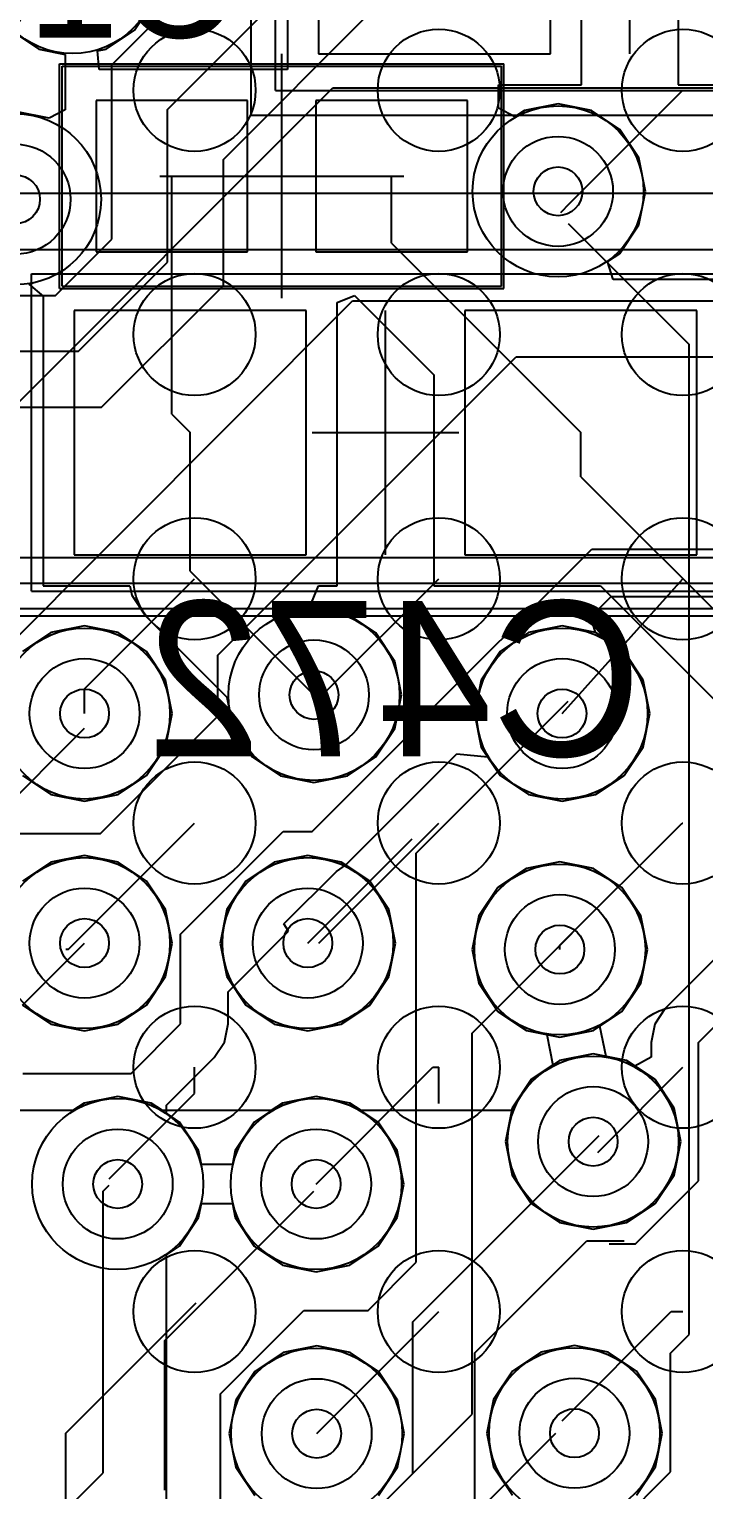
# Model space of a CAD drawing. Extents: x 28 to 300, y 18 to 330.
# Drawn here: x 173.6 to 176.36, y 139.54 to 145.52 of the extents above; entities that cross this region are included whole.
import ezdxf

# ---------------------------------------------------------------- set-up
doc = ezdxf.new("R2010")
doc.units = 0
for name, color, linetype in [('BOTTOMLAYER', 5, 'CONTINUOUS'), ('BOTTOMOVERLAY', 54, 'CONTINUOUS'), ('BOTTOMPASTE', 16, 'CONTINUOUS'), ('BOTTOMSOLDER', 6, 'CONTINUOUS'), ('DRILLDRAWING', 1, 'CONTINUOUS'), ('INTERNALPLANE1', 76, 'CONTINUOUS'), ('INTERNALPLANE6', 136, 'CONTINUOUS'), ('MECHANICAL14', 56, 'CONTINUOUS'), ('MECHANICAL16', 56, 'CONTINUOUS'), ('MECHANICAL8', 56, 'CONTINUOUS'), ('MIDLAYER1', 16, 'CONTINUOUS'), ('MIDLAYER3', 90, 'CONTINUOUS'), ('MULTILAYER', 9, 'CONTINUOUS'), ('TOPLAYER', 1, 'CONTINUOUS'), ('TOPPASTE', 8, 'CONTINUOUS'), ('TOPSOLDER', 216, 'CONTINUOUS'), ('VIAHOLELAYER', 16, 'CONTINUOUS')]:
    doc.layers.add(name, color=color, linetype=linetype)

msp = doc.modelspace()

# ---------------------------------------------------------------- linework, layer by layer
at = {"layer": 'BOTTOMLAYER'}
for p, q in [((176.2596, 146.5458), (176.2596, 145.2918)), ((174.6596, 146.4352), (174.6596, 145.3558)), ((174.7866, 146.4188), (174.7866, 145.4188)), ((175.7366, 145.4188), (175.7366, 146.4188)), ((175.8636, 145.2918), (175.8636, 146.428)), ((174.0334, 145.5164), (174.1112, 145.6329)), ((173.5258, 145.5164), (173.6423, 145.4386)), ((173.9169, 145.4386), (174.0334, 145.5164)), ((173.6423, 145.4386), (173.7496, 145.4173)), ((173.8818, 145.4316), (173.9169, 145.4386)), ((173.8893, 145.3558), (173.8818, 145.4316)), ((173.7496, 145.4173), (173.7496, 145.3558)), ((174.7866, 145.4188), (175.7366, 145.4188)), ((173.7496, 145.3558), (173.7496, 145.3558)), ((173.7496, 145.3558), (173.7496, 145.3558)), ((173.7496, 145.3558), (173.7496, 145.3558)), ((173.7496, 145.3558), (173.7496, 145.3558)), ((173.7496, 145.3558), (173.7496, 145.1907)), ((174.6236, 145.3558), (173.8893, 145.3558)), ((174.6496, 145.3558), (174.6236, 145.3558)), ((174.6236, 145.3558), (174.6236, 145.3558)), ((174.6236, 145.3558), (174.6236, 145.3558)), ((174.6236, 145.3558), (174.6236, 145.3558)), ((174.6236, 145.3558), (174.6236, 145.3558)), ((174.6596, 145.3558), (174.6496, 145.3558)), ((174.6496, 145.3558), (174.6496, 145.3558)), ((175.5236, 145.1971), (175.5236, 145.2918)), ((175.5236, 145.2918), (175.8636, 145.2918)), ((176.2596, 145.2918), (177.4636, 145.2918)), ((173.8766, 145.2288), (173.8766, 144.6088)), ((174.4966, 145.2288), (173.8766, 145.2288)), ((174.4966, 144.6088), (174.4966, 145.2288)), ((174.7766, 145.2288), (174.7766, 144.6088)), ((175.3966, 145.2288), (174.7766, 145.2288)), ((175.3966, 144.6088), (175.3966, 145.2288)), ((175.5908, 145.1611), (175.5236, 145.1971)), ((175.768, 145.2151), (175.6307, 145.1878)), ((175.9053, 145.1878), (175.768, 145.2151)), ((173.6837, 145.1555), (173.5464, 145.1828)), ((173.7496, 145.1907), (173.6837, 145.1555)), ((175.6307, 145.1878), (175.5908, 145.1611)), ((176.0218, 145.11), (175.9053, 145.1878)), ((176.0996, 144.9935), (176.0218, 145.11)), ((176.1269, 144.8562), (176.0996, 144.9935)), ((174.1866, 143.9438), (174.1866, 144.9188)), ((175.0866, 144.6438), (175.0866, 144.9188)), ((176.0996, 144.7189), (176.1269, 144.8562)), ((176.0218, 144.6024), (176.0996, 144.7189)), ((173.8766, 144.6088), (174.4966, 144.6088)), ((174.7766, 144.6088), (175.3966, 144.6088)), ((175.0866, 144.6438), (175.8616, 143.8688)), ((175.9713, 144.5687), (176.0218, 144.6024)), ((175.9935, 144.4958), (175.9713, 144.5687)), ((173.6007, 144.4758), (173.6596, 144.4275)), ((176.4636, 144.4958), (175.9935, 144.4958)), ((173.6596, 144.4275), (173.6596, 143.2418)), ((174.8636, 144.401), (174.934, 144.4302)), ((174.934, 144.4302), (175.2596, 144.1046)), ((173.7866, 144.3688), (173.7866, 143.3688)), ((174.7366, 144.3688), (173.7866, 144.3688)), ((174.7366, 143.3688), (174.7366, 144.3688)), ((174.8636, 143.2418), (174.8636, 144.401)), ((175.3866, 144.3688), (175.3866, 143.3688)), ((176.3366, 144.3688), (175.3866, 144.3688)), ((176.3366, 143.3688), (176.3366, 144.3688)), ((175.2596, 144.1046), (175.2596, 143.2418)), ((174.1866, 143.9438), (174.2616, 143.8688)), ((174.2616, 143.3016), (174.2616, 143.8688)), ((175.8616, 143.6882), (175.8616, 143.8688)), ((175.8616, 143.6882), (176.7796, 142.7702)), ((173.7866, 143.3688), (174.7366, 143.3688)), ((175.3866, 143.3688), (176.3366, 143.3688)), ((174.2616, 143.3016), (174.7686, 142.7946)), ((173.6596, 143.2418), (174.0145, 143.2418)), ((174.0145, 143.2418), (174.0223, 143.2025)), ((174.758, 143.1714), (174.7872, 143.2418)), ((174.7872, 143.2418), (174.8636, 143.2418)), ((175.2596, 143.2418), (175.9418, 143.2418)), ((175.9418, 143.2418), (176.4225, 142.761)), ((174.0223, 143.2025), (174.0785, 143.1185)), ((174.7778, 143.1517), (174.758, 143.1714)), ((174.0785, 143.1185), (174.4115, 142.7854)), ((174.9059, 143.1262), (174.7778, 143.1517)), ((175.0224, 143.0484), (174.9059, 143.1262)), ((173.6915, 143.05), (173.575, 142.9722)), ((173.8288, 143.0773), (173.6915, 143.05)), ((173.9661, 143.05), (173.8288, 143.0773)), ((174.0826, 142.9722), (173.9661, 143.05)), ((175.1002, 142.9319), (175.0224, 143.0484)), ((175.6473, 143.05), (175.5308, 142.9722)), ((175.7846, 143.0773), (175.6473, 143.05)), ((175.9219, 143.05), (175.7846, 143.0773)), ((176.0384, 142.9722), (175.9219, 143.05)), ((174.1604, 142.8557), (174.0826, 142.9722)), ((175.1275, 142.7946), (175.1002, 142.9319)), ((175.5308, 142.9722), (175.453, 142.8557)), ((176.1162, 142.8557), (176.0384, 142.9722)), ((174.1877, 142.7184), (174.1604, 142.8557)), ((175.453, 142.8557), (175.4257, 142.7184)), ((176.1435, 142.7184), (176.1162, 142.8557)), ((174.4115, 142.7854), (174.437, 142.6573)), ((175.1002, 142.6573), (175.1275, 142.7946)), ((174.1604, 142.5811), (174.1877, 142.7184)), ((175.4257, 142.7184), (175.453, 142.5811)), ((176.1162, 142.5811), (176.1435, 142.7184)), ((174.437, 142.6573), (174.5148, 142.5408)), ((175.0224, 142.5408), (175.1002, 142.6573)), ((174.0826, 142.4646), (174.1604, 142.5811)), ((175.453, 142.5811), (175.5308, 142.4646)), ((176.0384, 142.4646), (176.1162, 142.5811)), ((174.5148, 142.5408), (174.6313, 142.463)), ((174.9059, 142.463), (175.0224, 142.5408)), ((173.575, 142.4646), (173.6915, 142.3868)), ((173.9661, 142.3868), (174.0826, 142.4646)), ((174.6313, 142.463), (174.7686, 142.4357)), ((174.7686, 142.4357), (174.9059, 142.463)), ((175.5308, 142.4646), (175.6473, 142.3868)), ((175.9219, 142.3868), (176.0384, 142.4646)), ((173.6915, 142.3868), (173.8288, 142.3595)), ((173.8288, 142.3595), (173.9661, 142.3868)), ((175.6473, 142.3868), (175.7846, 142.3595)), ((175.7846, 142.3595), (175.9219, 142.3868)), ((173.6915, 142.1102), (173.575, 142.0324)), ((173.8288, 142.1375), (173.6915, 142.1102)), ((173.9661, 142.1102), (173.8288, 142.1375)), ((174.0826, 142.0324), (173.9661, 142.1102)), ((174.6059, 142.1102), (174.4894, 142.0324)), ((174.7432, 142.1375), (174.6059, 142.1102)), ((174.8805, 142.1102), (174.7432, 142.1375)), ((174.997, 142.0324), (174.8805, 142.1102)), ((175.6383, 142.0839), (175.5218, 142.0061)), ((175.7756, 142.1112), (175.6383, 142.0839)), ((175.913, 142.0839), (175.7756, 142.1112)), ((176.0294, 142.0061), (175.913, 142.0839)), ((174.1604, 141.9159), (174.0826, 142.0324)), ((174.4894, 142.0324), (174.4116, 141.9159)), ((175.0748, 141.9159), (174.997, 142.0324)), ((175.5218, 142.0061), (175.444, 141.8897)), ((176.1072, 141.8897), (176.0294, 142.0061)), ((174.1877, 141.7786), (174.1604, 141.9159)), ((174.4116, 141.9159), (174.3843, 141.7786)), ((175.1021, 141.7786), (175.0748, 141.9159)), ((175.444, 141.8897), (175.4167, 141.7523)), ((176.1345, 141.7523), (176.1072, 141.8897)), ((176.3434, 141.3722), (176.7605, 141.7893)), ((174.1604, 141.6413), (174.1877, 141.7786)), ((174.3843, 141.7786), (174.4116, 141.6413)), ((175.0748, 141.6413), (175.1021, 141.7786)), ((175.4167, 141.7523), (175.444, 141.615)), ((176.1072, 141.615), (176.1345, 141.7523)), ((176.4283, 141.7318), (176.2061, 141.5095)), ((174.0826, 141.5248), (174.1604, 141.6413)), ((174.4116, 141.6413), (174.4894, 141.5248)), ((174.997, 141.5248), (175.0748, 141.6413)), ((175.444, 141.615), (175.5218, 141.4985)), ((176.0294, 141.4985), (176.1072, 141.615)), ((173.575, 141.5248), (173.6915, 141.447)), ((173.9661, 141.447), (174.0826, 141.5248)), ((174.4894, 141.5248), (174.6059, 141.447)), ((174.8805, 141.447), (174.997, 141.5248)), ((175.5218, 141.4985), (175.6383, 141.4207)), ((175.913, 141.4207), (176.0294, 141.4985)), ((176.2061, 141.5095), (176.164, 141.4465)), ((173.6915, 141.447), (173.8288, 141.4197)), ((173.8288, 141.4197), (173.9661, 141.447)), ((174.6059, 141.447), (174.7432, 141.4197)), ((174.7432, 141.4197), (174.8805, 141.447)), ((176.164, 141.4465), (176.1492, 141.3722)), ((175.6383, 141.4207), (175.7756, 141.3934)), ((175.7756, 141.3934), (175.913, 141.4207)), ((176.1492, 141.3722), (176.1492, 141.3722)), ((176.1492, 141.3722), (176.1492, 141.3722)), ((176.1492, 141.3722), (176.1492, 141.3722)), ((176.1492, 141.3722), (176.1492, 141.3722)), ((176.1492, 141.3722), (176.1492, 141.3112)), ((176.3434, 140.8049), (176.3434, 141.3722)), ((175.9116, 141.3247), (175.7743, 141.2974)), ((176.0489, 141.2974), (175.9116, 141.3247)), ((176.1492, 141.3112), (176.082, 141.2753)), ((175.7743, 141.2974), (175.6578, 141.2196)), ((176.082, 141.2753), (176.0489, 141.2974)), ((175.6578, 141.2196), (175.58, 141.1031)), ((173.9646, 141.1511), (173.8273, 141.1238)), ((174.1019, 141.1238), (173.9646, 141.1511)), ((174.7774, 141.1511), (174.6401, 141.1238)), ((174.9147, 141.1238), (174.7774, 141.1511)), ((173.7809, 141.0928), (172.9774, 141.0928)), ((173.8273, 141.1238), (173.7809, 141.0928)), ((174.1483, 141.0928), (174.1019, 141.1238)), ((174.5937, 141.0928), (174.1483, 141.0928)), ((174.6401, 141.1238), (174.5937, 141.0928)), ((174.9611, 141.0928), (174.9147, 141.1238)), ((175.578, 141.0928), (174.9611, 141.0928)), ((175.58, 141.1031), (175.578, 141.0928)), ((175.1733, 140.2275), (175.9116, 140.9658)), ((175.9116, 140.9658), (175.937, 140.9912)), ((176.0852, 140.5467), (176.3434, 140.8049)), ((175.4273, 140.1005), (175.8862, 140.5594)), ((175.8862, 140.5594), (176.0386, 140.5594)), ((175.9771, 140.5467), (176.0852, 140.5467)), ((175.1733, 139.6071), (175.1733, 140.2275)), ((175.4273, 139.5019), (175.4273, 140.1005)), ((174.6397, 139.0735), (175.1733, 139.6071))]:
    msp.add_line(p, q, dxfattribs=at)
for centre in [(175.768, 144.8562), (173.5464, 144.8239), (174.7686, 142.7946), (173.8288, 142.7184), (175.7846, 142.7184), (173.8288, 141.7786), (174.7432, 141.7786), (175.7756, 141.7523), (175.9116, 140.9658), (173.9646, 140.7922), (174.7774, 140.7922), (174.7796, 139.7702), (175.8354, 139.772)]:
    msp.add_circle(centre, 0.225, dxfattribs=at)
at = {"layer": 'BOTTOMOVERLAY'}
for p, q in [((176.0616, 145.4188), (176.0616, 146.4188)), ((175.0616, 143.3688), (175.0616, 144.3688))]:
    msp.add_line(p, q, dxfattribs=at)
at = {"layer": 'BOTTOMPASTE'}
for p, q in [((174.7866, 146.4188), (174.7866, 145.4188)), ((175.7366, 145.4188), (175.7366, 146.4188)), ((174.7866, 145.4188), (175.7366, 145.4188)), ((173.8766, 145.2288), (173.8766, 144.6088)), ((174.4966, 145.2288), (173.8766, 145.2288)), ((174.4966, 144.6088), (174.4966, 145.2288)), ((174.7766, 145.2288), (174.7766, 144.6088)), ((175.3966, 145.2288), (174.7766, 145.2288)), ((175.3966, 144.6088), (175.3966, 145.2288)), ((173.8766, 144.6088), (174.4966, 144.6088)), ((174.7766, 144.6088), (175.3966, 144.6088)), ((173.7866, 144.3688), (173.7866, 143.3688)), ((174.7366, 144.3688), (173.7866, 144.3688)), ((174.7366, 143.3688), (174.7366, 144.3688)), ((175.3866, 144.3688), (175.3866, 143.3688)), ((176.3366, 144.3688), (175.3866, 144.3688)), ((176.3366, 143.3688), (176.3366, 144.3688)), ((173.7866, 143.3688), (174.7366, 143.3688)), ((175.3866, 143.3688), (176.3366, 143.3688))]:
    msp.add_line(p, q, dxfattribs=at)
at = {"layer": 'BOTTOMSOLDER'}
for p, q in [((174.7866, 146.4188), (174.7866, 145.4188)), ((175.7366, 145.4188), (175.7366, 146.4188)), ((174.7866, 145.4188), (175.7366, 145.4188)), ((173.8766, 145.2288), (173.8766, 144.6088)), ((174.4966, 145.2288), (173.8766, 145.2288)), ((174.4966, 144.6088), (174.4966, 145.2288)), ((174.7766, 145.2288), (174.7766, 144.6088)), ((175.3966, 145.2288), (174.7766, 145.2288)), ((175.3966, 144.6088), (175.3966, 145.2288)), ((173.8766, 144.6088), (174.4966, 144.6088)), ((174.7766, 144.6088), (175.3966, 144.6088)), ((173.7866, 144.3688), (173.7866, 143.3688)), ((174.7366, 144.3688), (173.7866, 144.3688)), ((174.7366, 143.3688), (174.7366, 144.3688)), ((175.3866, 144.3688), (175.3866, 143.3688)), ((176.3366, 144.3688), (175.3866, 144.3688)), ((176.3366, 143.3688), (176.3366, 144.3688)), ((173.7866, 143.3688), (174.7366, 143.3688)), ((175.3866, 143.3688), (176.3366, 143.3688))]:
    msp.add_line(p, q, dxfattribs=at)
at = {"layer": 'DRILLDRAWING'}
for centre in [(175.768, 144.8562), (173.5464, 144.8239), (174.7686, 142.7946), (173.8288, 142.7184), (175.7846, 142.7184), (173.8288, 141.7786), (174.7432, 141.7786), (175.7756, 141.7523), (175.9116, 140.9658), (173.9646, 140.7922), (174.7774, 140.7922), (175.8354, 139.772), (174.7796, 139.7702)]:
    msp.add_circle(centre, 0.1, dxfattribs=at)
at = {"layer": 'INTERNALPLANE1'}
for p, q in [((188.129, 143.3554), (173.5056, 143.3554)), ((173.4651, 143.2518), (183.7732, 143.2518)), ((173.4651, 143.1482), (188.0861, 143.1482))]:
    msp.add_line(p, q, dxfattribs=at)
for centre in [(173.7796, 145.7702), (175.768, 144.8562), (173.5464, 144.8239), (174.7686, 142.7946), (173.8288, 142.7184), (175.7846, 142.7184), (173.8288, 141.7786), (174.7432, 141.7786), (175.7756, 141.7523), (175.9116, 140.9658), (173.9646, 140.7922), (174.7774, 140.7922), (175.8354, 139.772)]:
    msp.add_circle(centre, 0.35, dxfattribs=at)
at = {"layer": 'INTERNALPLANE6'}
for centre in [(173.7796, 145.7702), (175.768, 144.8562), (173.5464, 144.8239), (173.8288, 142.7184), (175.7846, 142.7184), (173.8288, 141.7786), (174.7432, 141.7786), (175.7756, 141.7523), (175.9116, 140.9658), (173.9646, 140.7922), (174.7774, 140.7922), (174.7796, 139.7702), (175.8354, 139.772)]:
    msp.add_circle(centre, 0.35, dxfattribs=at)
at = {"layer": 'MECHANICAL14'}
for p, q in [((174.6116, 145.2688), (174.6116, 146.5688)), ((173.7366, 144.4688), (173.7366, 145.3688)), ((173.7366, 145.3688), (175.5366, 145.3688)), ((175.5366, 144.4688), (175.5366, 145.3688)), ((174.6116, 145.2688), (177.5116, 145.2688)), ((173.6116, 144.5188), (176.5116, 144.5188)), ((173.6116, 143.2188), (173.6116, 144.5188)), ((173.7366, 144.4688), (175.5366, 144.4688)), ((173.6116, 143.2188), (176.5116, 143.2188))]:
    msp.add_line(p, q, dxfattribs=at)
at = {"layer": 'MECHANICAL16'}
for p, q in [((174.5116, 145.1688), (174.5116, 146.6688)), ((173.7266, 144.4588), (173.7266, 145.3788)), ((173.7266, 145.3788), (175.5466, 145.3788)), ((174.6366, 144.4188), (174.6366, 145.4188)), ((175.5466, 144.4588), (175.5466, 145.3788)), ((174.5116, 145.1688), (177.6116, 145.1688)), ((174.1366, 144.9188), (175.1366, 144.9188)), ((173.5116, 144.6188), (176.6116, 144.6188)), ((173.7266, 144.4588), (175.5466, 144.4588)), ((175.0616, 143.5688), (175.0616, 144.1688)), ((174.7616, 143.8688), (175.3616, 143.8688)), ((173.5116, 143.1188), (176.6116, 143.1188))]:
    msp.add_line(p, q, dxfattribs=at)
at = {"layer": 'MECHANICAL8'}
msp.add_line((160.0248, 144.8496), (238.7698, 144.8496), dxfattribs=at)
at = {"layer": 'MIDLAYER1'}
for p, q in [((173.9401, 145.3739), (174.66, 146.0938)), ((174.1687, 145.1919), (174.7982, 145.8214)), ((174.3973, 144.9867), (175.0034, 145.5928)), ((173.9401, 144.6608), (173.9401, 145.3739)), ((174.1687, 144.5662), (174.1687, 145.1919)), ((174.3973, 144.4715), (174.3973, 144.9867)), ((173.7095, 144.4302), (173.9401, 144.6608)), ((173.8042, 144.2016), (174.1687, 144.5662)), ((172.6308, 144.4302), (173.7095, 144.4302)), ((173.8989, 143.973), (174.3973, 144.4715)), ((172.8084, 142.2893), (174.9266, 144.4075)), ((174.9266, 144.4075), (176.9886, 144.4075)), ((172.9224, 144.2016), (173.8042, 144.2016)), ((174.3749, 142.9577), (175.5961, 144.1789)), ((175.5961, 144.1789), (177.1649, 144.1789)), ((173.3836, 143.973), (173.8989, 143.973)), ((175.1587, 142.6442), (175.906, 143.3915)), ((175.906, 143.3915), (177.1735, 143.3915)), ((175.9024, 143.1145), (175.9851, 143.1973)), ((175.9851, 143.1973), (176.5664, 143.1973)), ((175.9219, 143.05), (175.9024, 143.1145)), ((176.0384, 142.9722), (175.9219, 143.05)), ((174.3749, 142.7077), (174.3749, 142.9577)), ((176.1162, 142.8557), (176.0384, 142.9722)), ((176.1435, 142.7184), (176.1162, 142.8557)), ((173.8942, 142.227), (174.3749, 142.7077)), ((176.1162, 142.5811), (176.1435, 142.7184)), ((174.7606, 142.2349), (175.1587, 142.633)), ((175.1587, 142.633), (175.1587, 142.6442)), ((176.0384, 142.4646), (176.1162, 142.5811)), ((174.8979, 142.0976), (175.3536, 142.5532)), ((175.3536, 142.5532), (175.48, 142.5408)), ((175.48, 142.5408), (175.5308, 142.4646)), ((175.5308, 142.4646), (175.6473, 142.3868)), ((175.9219, 142.3868), (176.0384, 142.4646)), ((175.6473, 142.3868), (175.7846, 142.3595)), ((175.7846, 142.3595), (175.9219, 142.3868)), ((173.4632, 142.227), (173.8942, 142.227)), ((174.2225, 141.8147), (174.6427, 142.2349)), ((174.6427, 142.2349), (174.7606, 142.2349)), ((174.7432, 141.7786), (175.1705, 142.2059)), ((174.8601, 142.0723), (174.8979, 142.0976)), ((175.6383, 142.0839), (175.5218, 142.0061)), ((175.7756, 142.1112), (175.6383, 142.0839)), ((175.913, 142.0839), (175.7756, 142.1112)), ((176.0294, 142.0061), (175.913, 142.0839)), ((174.6457, 141.8579), (174.8601, 142.0723)), ((175.5218, 142.0061), (175.444, 141.8897)), ((176.1072, 141.8897), (176.0294, 142.0061)), ((174.6648, 141.827), (174.6457, 141.8579)), ((175.444, 141.8897), (175.4167, 141.7523)), ((176.1345, 141.7523), (176.1072, 141.8897)), ((174.2225, 141.4476), (174.2225, 141.8147)), ((174.4167, 141.5789), (174.6648, 141.827)), ((174.6648, 141.827), (174.6648, 141.827)), ((175.4167, 141.7523), (175.444, 141.615)), ((176.1072, 141.615), (176.1345, 141.7523)), ((175.444, 141.615), (175.5218, 141.4985)), ((176.0294, 141.4985), (176.1072, 141.615)), ((174.4167, 141.4476), (174.4167, 141.5789)), ((175.5218, 141.4985), (175.6383, 141.4207)), ((175.9398, 141.4387), (176.0294, 141.4985)), ((174.0202, 141.2453), (174.2225, 141.4476)), ((174.4019, 141.3733), (174.4167, 141.4476)), ((174.4167, 141.4476), (174.4167, 141.4476)), ((174.4167, 141.4476), (174.4167, 141.4476)), ((174.4167, 141.4476), (174.4167, 141.4476)), ((174.4167, 141.4476), (174.4167, 141.4476)), ((174.4167, 141.4476), (174.4167, 141.4476)), ((174.4167, 141.4476), (174.4167, 141.4476)), ((174.4167, 141.4476), (174.4167, 141.4476)), ((174.4167, 141.4476), (174.4167, 141.4476)), ((174.4167, 141.4476), (174.4167, 141.4476)), ((174.4167, 141.4476), (174.4167, 141.4476)), ((174.4167, 141.4476), (174.4167, 141.4476)), ((174.4167, 141.4476), (174.4167, 141.4476)), ((174.4167, 141.4476), (174.4167, 141.4476)), ((174.4167, 141.4476), (174.4167, 141.4476)), ((174.4167, 141.4476), (174.4167, 141.4476)), ((174.4167, 141.4476), (174.4167, 141.4476)), ((174.4167, 141.4476), (174.4167, 141.4476)), ((174.4167, 141.4476), (174.4167, 141.4476)), ((174.4167, 141.4476), (174.4167, 141.4476)), ((174.4167, 141.4476), (174.4167, 141.4476)), ((174.4167, 141.4476), (174.4167, 141.4476)), ((174.4167, 141.4476), (174.4167, 141.4476)), ((174.4167, 141.4476), (174.4167, 141.4476)), ((174.4167, 141.4476), (174.4167, 141.4476)), ((174.4167, 141.4476), (174.4167, 141.4476)), ((174.4167, 141.4476), (174.4167, 141.4476)), ((174.4167, 141.4476), (174.4167, 141.4476)), ((174.4167, 141.4476), (174.4167, 141.4476)), ((174.4167, 141.4476), (174.4167, 141.4476)), ((174.4167, 141.4476), (174.4167, 141.4476)), ((174.4167, 141.4476), (174.4167, 141.4476)), ((174.4167, 141.4476), (174.4167, 141.4476)), ((174.4167, 141.4476), (174.4167, 141.4476)), ((174.4167, 141.4476), (174.4167, 141.4476)), ((175.9646, 141.3141), (175.9398, 141.4387)), ((174.3598, 141.3103), (174.4019, 141.3733)), ((175.6383, 141.4207), (175.7226, 141.404)), ((175.7226, 141.404), (175.7474, 141.2794)), ((174.1648, 141.1152), (174.3598, 141.3103)), ((176.0489, 141.2974), (175.9646, 141.3141)), ((175.7474, 141.2794), (175.6578, 141.2196)), ((176.1654, 141.2196), (176.0489, 141.2974)), ((173.5762, 141.2453), (174.0202, 141.2453)), ((175.6578, 141.2196), (175.58, 141.1031)), ((176.2432, 141.1031), (176.1654, 141.2196)), ((174.7774, 141.1511), (174.6401, 141.1238)), ((174.9147, 141.1238), (174.7774, 141.1511)), ((174.1648, 141.0818), (174.1648, 141.1152)), ((174.2184, 141.046), (174.1648, 141.0818)), ((174.6401, 141.1238), (174.5236, 141.046)), ((175.0312, 141.046), (174.9147, 141.1238)), ((175.58, 141.1031), (175.5527, 140.9658)), ((176.2705, 140.9658), (176.2432, 141.1031)), ((174.2962, 140.9295), (174.2184, 141.046)), ((174.5236, 141.046), (174.4458, 140.9295)), ((175.109, 140.9295), (175.0312, 141.046)), ((175.5527, 140.9658), (175.58, 140.8285)), ((176.2432, 140.8285), (176.2705, 140.9658)), ((174.3075, 140.8726), (174.2962, 140.9295)), ((174.4458, 140.9295), (174.4345, 140.8726)), ((175.1363, 140.7922), (175.109, 140.9295)), ((174.4345, 140.8726), (174.3075, 140.8726)), ((175.58, 140.8285), (175.6578, 140.712)), ((176.1654, 140.712), (176.2432, 140.8285)), ((175.109, 140.6549), (175.1363, 140.7922)), ((174.2962, 140.6549), (174.3075, 140.7118)), ((174.3075, 140.7118), (174.4345, 140.7118)), ((174.4345, 140.7118), (174.4458, 140.6549)), ((175.6578, 140.712), (175.7743, 140.6342)), ((176.0489, 140.6342), (176.1654, 140.712)), ((174.2184, 140.5384), (174.2962, 140.6549)), ((174.4458, 140.6549), (174.5236, 140.5384)), ((175.0312, 140.5384), (175.109, 140.6549)), ((175.7743, 140.6342), (175.9116, 140.6069)), ((175.9116, 140.6069), (176.0489, 140.6342)), ((174.1648, 140.5026), (174.2184, 140.5384)), ((174.5236, 140.5384), (174.6401, 140.4606)), ((174.9147, 140.4606), (175.0312, 140.5384)), ((174.1648, 138.4809), (174.1648, 140.5026)), ((174.6401, 140.4606), (174.7774, 140.4333)), ((174.7774, 140.4333), (174.9147, 140.4606)), ((174.7796, 140.1291), (174.6423, 140.1018)), ((174.9169, 140.1018), (174.7796, 140.1291)), ((175.8354, 140.1309), (175.6981, 140.1036)), ((175.9727, 140.1036), (175.8354, 140.1309)), ((174.6423, 140.1018), (174.5258, 140.024)), ((175.0334, 140.024), (174.9169, 140.1018)), ((175.6981, 140.1036), (175.5816, 140.0258)), ((176.0892, 140.0258), (175.9727, 140.1036)), ((174.5258, 140.024), (174.448, 139.9075)), ((175.1112, 139.9075), (175.0334, 140.024)), ((175.5816, 140.0258), (175.5038, 139.9093)), ((176.167, 139.9093), (176.0892, 140.0258)), ((174.448, 139.9075), (174.4207, 139.7702)), ((175.1385, 139.7702), (175.1112, 139.9075)), ((175.5038, 139.9093), (175.4765, 139.772)), ((176.1943, 139.772), (176.167, 139.9093)), ((174.4207, 139.7702), (174.448, 139.6329)), ((175.1112, 139.6329), (175.1385, 139.7702)), ((175.4765, 139.772), (175.5038, 139.6347)), ((176.167, 139.6347), (176.1943, 139.772)), ((174.448, 139.6329), (174.5258, 139.5164)), ((175.0334, 139.5164), (175.1112, 139.6329)), ((175.5038, 139.6347), (175.5816, 139.5182)), ((176.0892, 139.5182), (176.167, 139.6347))]:
    msp.add_line(p, q, dxfattribs=at)
for centre in [(175.768, 144.8562), (173.5464, 144.8239), (174.7686, 142.7946), (173.8288, 142.7184), (175.7846, 142.7184), (173.8288, 141.7786), (174.7432, 141.7786), (175.7756, 141.7523), (175.9116, 140.9658), (173.9646, 140.7922), (174.7774, 140.7922), (174.7796, 139.7702), (175.8354, 139.772)]:
    msp.add_circle(centre, 0.225, dxfattribs=at)
at = {"layer": 'MIDLAYER3'}
for p, q in [((173.2864, 143.7202), (174.8463, 145.2801)), ((174.8463, 145.2801), (183.088, 145.2801)), ((175.81, 144.725), (176.3053, 144.2297)), ((176.3053, 140.176), (176.3053, 144.2297)), ((175.7719, 142.7311), (175.81, 142.7692)), ((175.1877, 142.1469), (175.7719, 142.7311)), ((173.3081, 142.1373), (173.8288, 142.658)), ((175.1877, 140.4725), (175.1877, 142.1469)), ((175.767, 141.761), (175.8862, 141.8802)), ((173.5745, 141.5243), (173.8288, 141.7786)), ((175.4163, 141.4103), (175.767, 141.761)), ((175.4163, 139.8501), (175.4163, 141.4103)), ((173.905, 140.7626), (173.9304, 140.788)), ((173.905, 139.61), (173.905, 140.7626)), ((174.1573, 140.1513), (174.7686, 140.7626)), ((174.99, 140.2748), (175.1877, 140.4725)), ((174.3859, 139.9333), (174.7274, 140.2748)), ((174.7274, 140.2748), (174.99, 140.2748)), ((176.2291, 140.0998), (176.3053, 140.176)), ((174.1573, 139.5391), (174.1573, 140.1513)), ((176.2291, 139.614), (176.2291, 140.0998)), ((174.3859, 139.4444), (174.3859, 139.9333)), ((174.6143, 139.0481), (175.4163, 139.8501)), ((174.8067, 138.8195), (175.7592, 139.772)), ((173.1272, 138.8322), (173.905, 139.61)), ((175.997, 139.3819), (176.2291, 139.614))]:
    msp.add_line(p, q, dxfattribs=at)
for centre in [(175.768, 144.8562), (173.5464, 144.8239), (174.7686, 142.7946), (173.8288, 142.7184), (175.7846, 142.7184), (173.8288, 141.7786), (174.7432, 141.7786), (175.7756, 141.7523), (175.9116, 140.9658), (173.9646, 140.7922), (174.7774, 140.7922), (174.7796, 139.7702), (175.8354, 139.772)]:
    msp.add_circle(centre, 0.225, dxfattribs=at)
at = {"layer": 'MULTILAYER'}
for centre in [(175.768, 144.8562), (173.5464, 144.8239), (174.7686, 142.7946), (173.8288, 142.7184), (175.7846, 142.7184), (173.8288, 141.7786), (174.7432, 141.7786), (175.7756, 141.7523), (175.9116, 140.9658), (173.9646, 140.7922), (174.7774, 140.7922), (174.7796, 139.7702), (175.8354, 139.772)]:
    msp.add_circle(centre, 0.225, dxfattribs=at)
at = {"layer": 'TOPLAYER'}
for p, q in [((175.8168, 144.8074), (176.2796, 145.2702)), ((175.7796, 144.7702), (175.8168, 144.8074)), ((173.8288, 142.8194), (174.2796, 143.2702)), ((174.804, 142.7946), (175.2796, 143.2702)), ((175.7846, 142.7184), (176.2796, 143.2702)), ((173.8288, 142.7184), (173.8288, 142.8194)), ((174.7686, 142.7946), (174.804, 142.7946)), ((173.8084, 141.799), (174.2796, 142.2702)), ((174.788, 141.7786), (175.2796, 142.2702)), ((175.7756, 141.7696), (176.2762, 142.2702)), ((176.2762, 142.2702), (176.2796, 142.2702)), ((173.7626, 141.7532), (173.8084, 141.799)), ((173.7526, 141.7532), (173.7626, 141.7532)), ((175.7756, 141.7523), (175.7756, 141.7696)), ((174.2796, 141.1626), (174.2796, 141.2702)), ((174.7774, 140.7922), (175.2554, 141.2702)), ((175.2554, 141.2702), (175.2796, 141.2702)), ((175.2796, 141.1212), (175.2796, 141.2702)), ((175.9434, 140.934), (176.2796, 141.2702)), ((173.9369, 140.8199), (174.2796, 141.1626)), ((175.9307, 140.9213), (175.9434, 140.934)), ((173.9304, 140.8134), (173.9369, 140.8199)), ((174.2652, 140.2846), (174.286, 140.3054)), ((173.7526, 139.772), (174.2652, 140.2846)), ((174.7796, 139.7702), (175.2796, 140.2702)), ((175.7846, 139.8228), (176.232, 140.2702)), ((176.232, 140.2702), (176.2796, 140.2702)), ((173.7526, 139.1562), (173.7526, 139.772)), ((174.7796, 139.7702), (174.7796, 139.7702))]:
    msp.add_line(p, q, dxfattribs=at)
for centre, radius in [((174.2796, 145.2702), 0.25), ((175.2796, 145.2702), 0.25), ((176.2796, 145.2702), 0.25), ((175.768, 144.8562), 0.225), ((173.5464, 144.8239), 0.225), ((174.2796, 144.2702), 0.25), ((175.2796, 144.2702), 0.25), ((176.2796, 144.2702), 0.25), ((174.2796, 143.2702), 0.25), ((175.2796, 143.2702), 0.25), ((176.2796, 143.2702), 0.25), ((174.7686, 142.7946), 0.225), ((173.8288, 142.7184), 0.225), ((175.7846, 142.7184), 0.225), ((174.2796, 142.2702), 0.25), ((175.2796, 142.2702), 0.25), ((176.2796, 142.2702), 0.25), ((173.8288, 141.7786), 0.225), ((174.7432, 141.7786), 0.225), ((175.7756, 141.7523), 0.225), ((174.2796, 141.2702), 0.25), ((175.2796, 141.2702), 0.25), ((176.2796, 141.2702), 0.25), ((175.9116, 140.9658), 0.225), ((173.9646, 140.7922), 0.225), ((174.7774, 140.7922), 0.225), ((174.2796, 140.2702), 0.25), ((175.2796, 140.2702), 0.25), ((176.2796, 140.2702), 0.25), ((174.7796, 139.7702), 0.225), ((175.8354, 139.772), 0.225)]:
    msp.add_circle(centre, radius, dxfattribs=at)
at = {"layer": 'TOPPASTE'}
for centre in [(174.2796, 145.2702), (175.2796, 145.2702), (176.2796, 145.2702), (174.2796, 144.2702), (175.2796, 144.2702), (176.2796, 144.2702), (174.2796, 143.2702), (175.2796, 143.2702), (176.2796, 143.2702), (174.2796, 142.2702), (175.2796, 142.2702), (176.2796, 142.2702), (174.2796, 141.2702), (175.2796, 141.2702), (176.2796, 141.2702), (174.2796, 140.2702), (175.2796, 140.2702), (176.2796, 140.2702)]:
    msp.add_circle(centre, 0.25, dxfattribs=at)
at = {"layer": 'TOPSOLDER'}
for centre in [(174.2796, 145.2702), (175.2796, 145.2702), (176.2796, 145.2702), (174.2796, 144.2702), (175.2796, 144.2702), (176.2796, 144.2702), (174.2796, 143.2702), (175.2796, 143.2702), (176.2796, 143.2702), (174.2796, 142.2702), (175.2796, 142.2702), (176.2796, 142.2702), (174.2796, 141.2702), (175.2796, 141.2702), (176.2796, 141.2702), (174.2796, 140.2702), (175.2796, 140.2702), (176.2796, 140.2702)]:
    msp.add_circle(centre, 0.25, dxfattribs=at)
at = {"layer": 'VIAHOLELAYER'}
for centre in [(175.768, 144.8562), (173.5464, 144.8239), (174.7686, 142.7946), (173.8288, 142.7184), (175.7846, 142.7184), (173.8288, 141.7786), (174.7432, 141.7786), (175.7756, 141.7523), (175.9116, 140.9658), (173.9646, 140.7922), (174.7774, 140.7922), (175.8354, 139.772), (174.7796, 139.7702)]:
    msp.add_circle(centre, 0.1, dxfattribs=at)

# ---------------------------------------------------------------- texts
at = {"layer": 'BOTTOMOVERLAY', "text_generation_flag": 2}
for s, height, p in [('C133', 0.508, (174.4802, 145.4861)), ('C472', 0.635, (176.1116, 142.5438))]:
    msp.add_text(s, height=height, dxfattribs=at).set_placement(p)

doc.saveas('drawing.dxf')
